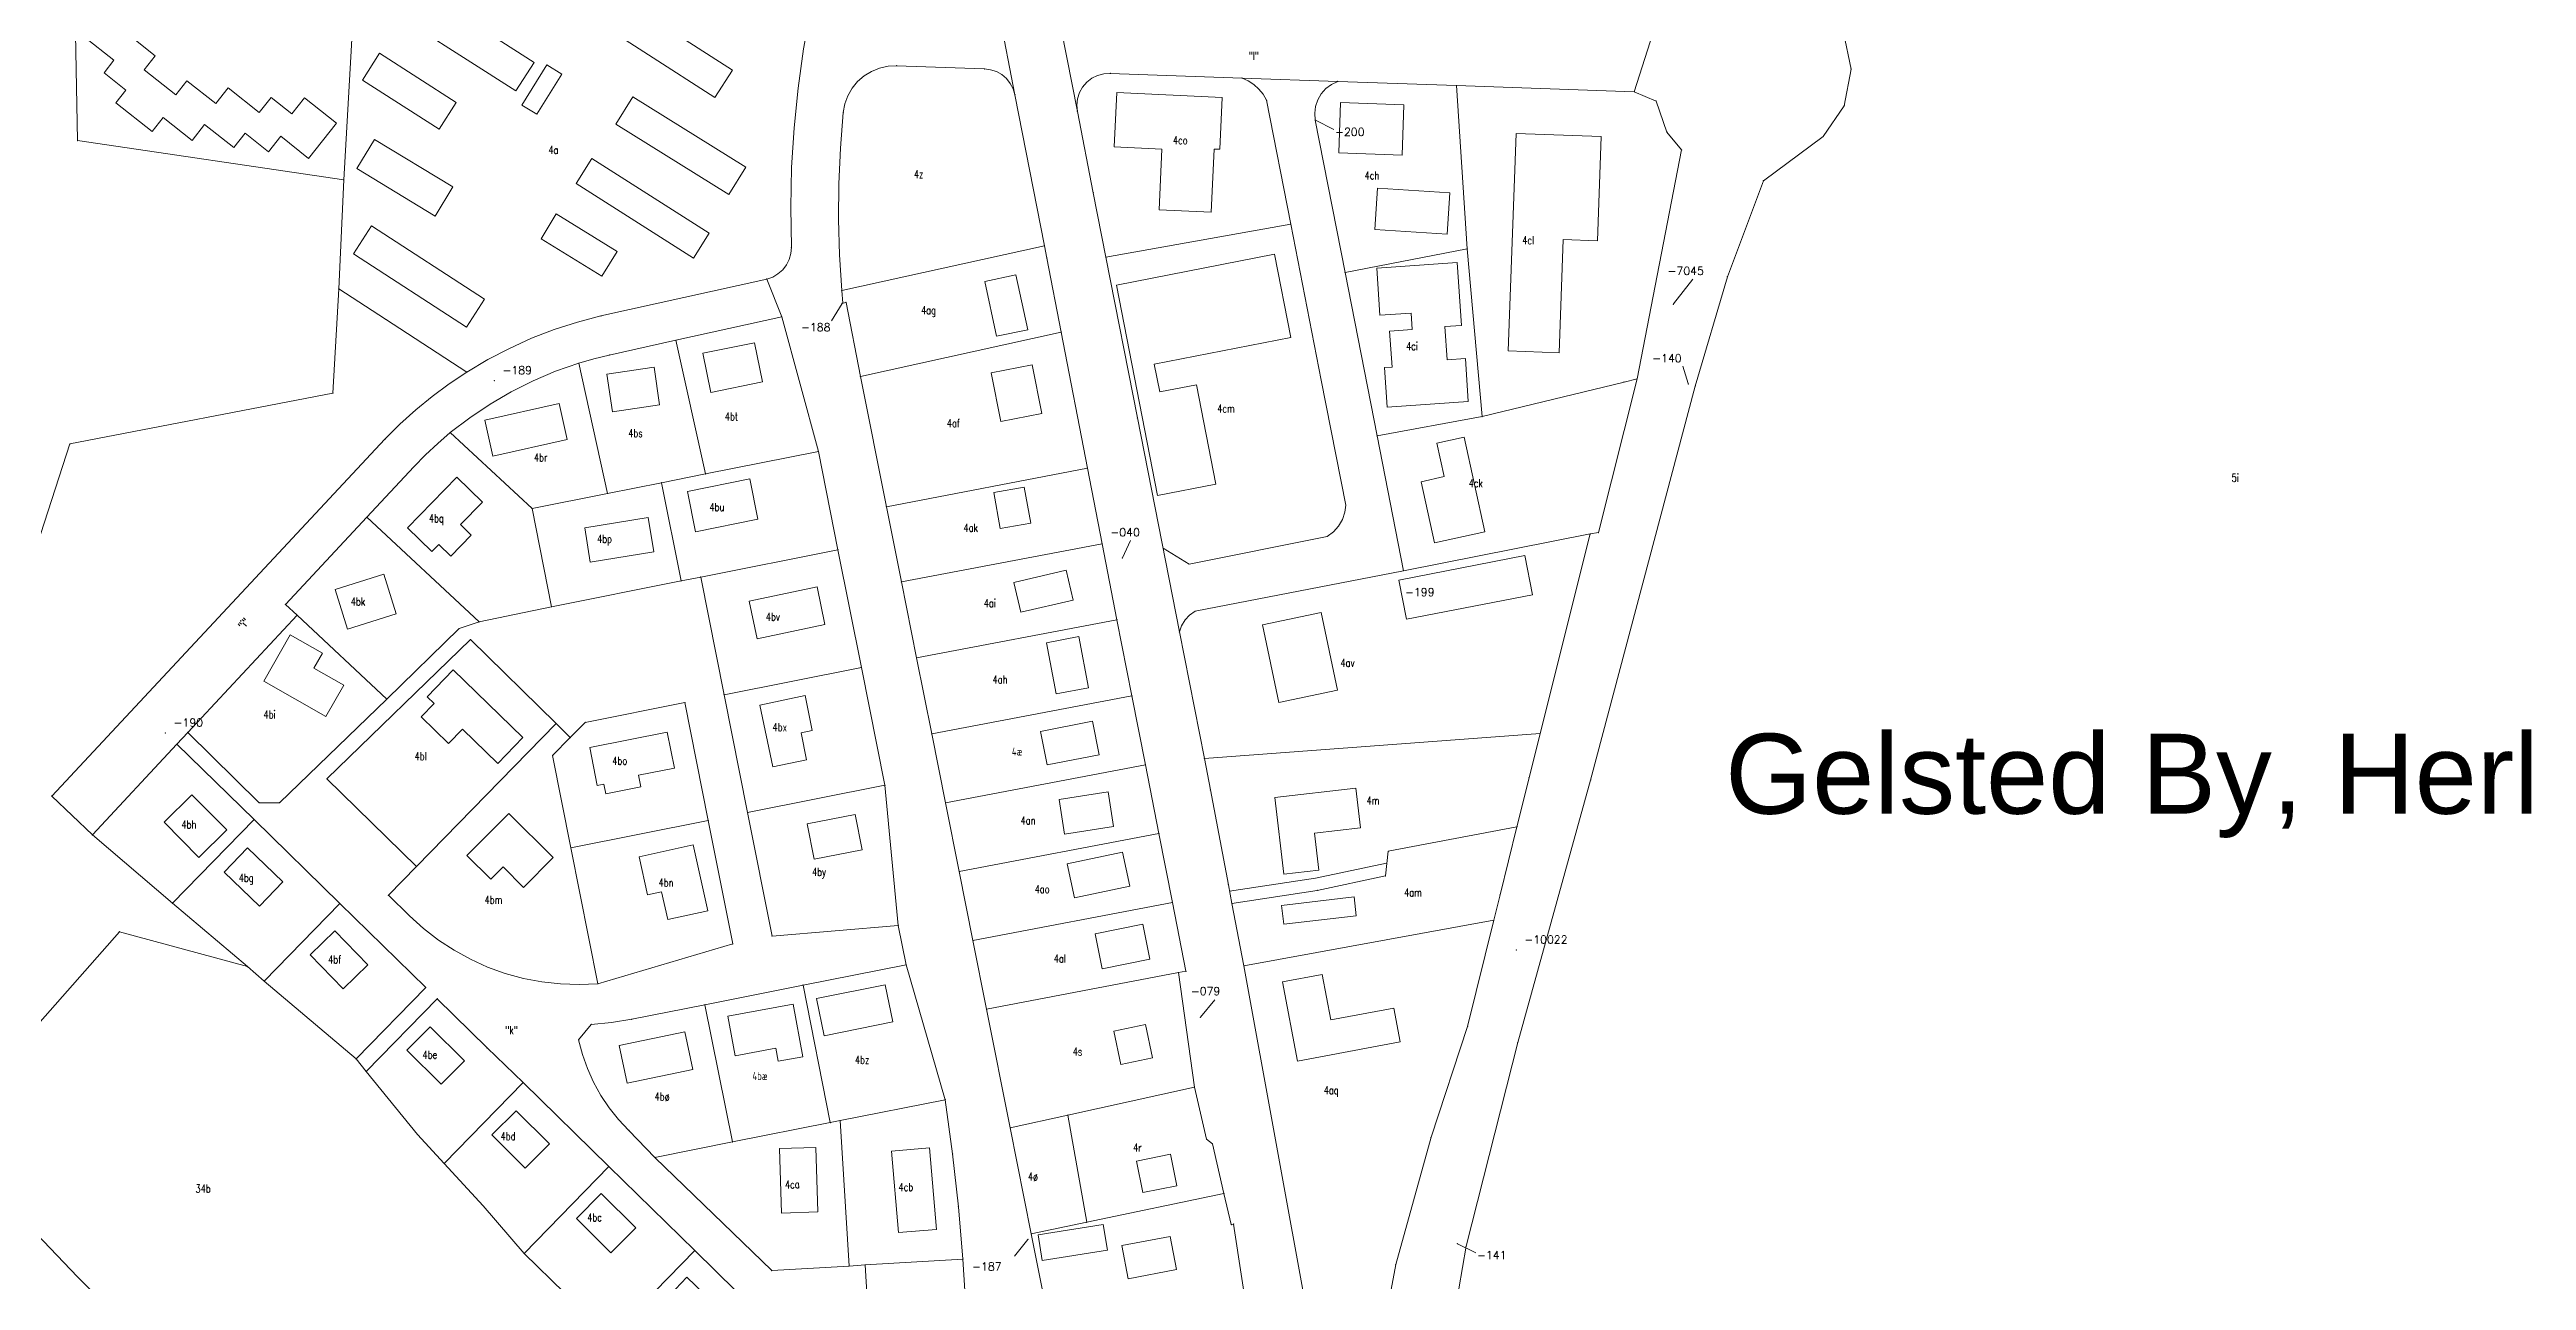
# Model space of a CAD drawing. Header units: millimetres. Extents: x 672113 to 680957, y 6130092 to 6137781.
# Drawn here: x 674643 to 675262, y 6131348 to 6131656 of the extents above; entities that cross this region are included whole.
import ezdxf

# ---------------------------------------------------------------- set-up
doc = ezdxf.new("R2010")
doc.units = ezdxf.units.MM
doc.header["$LTSCALE"] = 0.5
for name, color, linetype, lineweight in [('bygning', 1, 'Continuous', 5), ('MILJOE', 1, 'Continuous', 5), ('OPTAGETVEJ', 1, 'Continuous', 5), ('skel', 142, 'Continuous', 5), ('SKELKREDS', 1, 'Continuous', 5), ('SKELPKT', 1, 'Continuous', 5)]:
    doc.layers.add(name, color=color, linetype=linetype, lineweight=lineweight)
for name, color, linetype, lineweight, plot in [('FIKS_PILE', 9, 'Continuous', 5, False), ('FIKS_TEKST', 6, 'Continuous', 5, False), ('FIKSPUNKT', 1, 'Continuous', 5, False)]:
    doc.layers.add(name, color=color, linetype=linetype, lineweight=lineweight, plot=plot)
doc.layers.add('MATRNR', color=12, linetype='Continuous')
doc.layers.add('Tekst-stor', color=7, linetype='Continuous')
doc.styles.add('Ariel', font='arial.ttf')
doc.styles.get("Standard").update_dxf_attribs({"font": 'romans.shx', "width": 0.75})

# ---------------------------------------------------------------- blocks, each defined once
blk = doc.blocks.new('270552_270552.DWG_FMEBLOCK59')
at = {"layer": 'FIKS_PILE', "color": 6}
blk.add_line((-1.31, -2.16), (1.31, 2.16), dxfattribs=at)
blk = doc.blocks.new('270552_270552.DWG_FMEBLOCK61')
at = {"layer": 'FIKS_PILE', "color": 6}
blk.add_line((-1.68, -2.08), (1.68, 2.08), dxfattribs=at)
blk = doc.blocks.new('270552_270552.DWG_FMEBLOCK62')
at = {"layer": 'FIKS_PILE', "color": 6}
blk.add_line((0.99, 2.16), (-0.99, -2.16), dxfattribs=at)
blk = doc.blocks.new('270552_270552.DWG_FMEBLOCK63')
at = {"layer": 'FIKS_PILE', "color": 6}
blk.add_line((1.78, 2.16), (-1.78, -2.16), dxfattribs=at)
blk = doc.blocks.new('270552_270552.DWG_FMEBLOCK65')
at = {"layer": 'FIKS_PILE', "color": 6}
blk.add_line((2.31, -1.16), (-2.31, 1.16), dxfattribs=at)
blk = doc.blocks.new('270552_270552.DWG_FMEBLOCK67')
at = {"layer": 'FIKS_PILE', "color": 6}
blk.add_line((2.31, -1.16), (-2.31, 1.16), dxfattribs=at)
blk = doc.blocks.new('270552_270552.DWG_FMEBLOCK68')
at = {"layer": 'FIKS_PILE', "color": 6}
blk.add_line((2.43, 3.12), (-2.43, -3.12), dxfattribs=at)
blk = doc.blocks.new('270552_270552.DWG_FMEBLOCK69')
at = {"layer": 'FIKS_PILE', "color": 6}
blk.add_line((-0.7, 2.16), (0.7, -2.16), dxfattribs=at)

msp = doc.modelspace()

# ---------------------------------------------------------------- linework, layer by layer
at = {"layer": 'bygning'}
for points in [[(674727.05, 6131676.67, 40.5), (674722.5, 6131669.56, 40.5), (674759.94, 6131645.63, 40.55), (674764.49, 6131652.75, 40.54)], [(674780.87, 6131672.1, 42.01), (674776.49, 6131665.28, 41.91), (674809.67, 6131643.97, 42.08), (674814.05, 6131650.79, 42.07)], [(674725.87, 6131655.03, 40.54), (674721.58, 6131648.34, 40.54), (674740.73, 6131636.06, 40.57), (674745.02, 6131642.75, 40.56)], [(674771.4, 6131649.84, 40.58), (674767.65, 6131652.15, 40.57), (674761.45, 6131642.1, 40.57), (674765.19, 6131639.78, 40.58)], [(674910.11, 6131645.24, 47.1), (674909.46, 6131631.66, 47.01), (674921.41, 6131631.09, 47.87), (674920.69, 6131615.95, 47.73), (674933.69, 6131615.33, 47.74), (674934.45, 6131631.11, 47.73), (674935.86, 6131631.05, 47.16), (674936.48, 6131643.98, 47.15)], [(674910.11, 6131645.24, 47.1), (674909.46, 6131631.66, 47.01), (674921.41, 6131631.09, 47.87), (674920.69, 6131615.95, 47.73), (674933.69, 6131615.33, 47.74), (674934.45, 6131631.11, 47.73), (674935.86, 6131631.05, 47.16), (674936.48, 6131643.98, 47.15)], [(674789.14, 6131644.15, 41.34), (674784.91, 6131637.34, 41.34), (674813.16, 6131619.75, 41.38), (674817.39, 6131626.56, 41.37)], [(674965.62, 6131630.13, 48.45), (674981.44, 6131629.57, 48.48), (674981.89, 6131642.18, 48.47), (674966.07, 6131642.74, 48.46)], [(674965.62, 6131630.13, 48.45), (674981.44, 6131629.57, 48.48), (674981.89, 6131642.18, 48.47), (674966.07, 6131642.74, 48.46)], [(674724.56, 6131633.49, 40.15), (674720.14, 6131626.2, 40.17), (674739.72, 6131614.33, 40.2), (674744.14, 6131621.62, 40.17)], [(675007.92, 6131580.67, 49.68), (675020.65, 6131580.2, 49.69), (675021.7, 6131608.5, 49.66), (675030.25, 6131608.18, 49.67), (675031.22, 6131634.22, 49.65), (675009.93, 6131635.01, 49.63)], [(675007.92, 6131580.67, 49.68), (675020.65, 6131580.2, 49.69), (675021.7, 6131608.5, 49.66), (675030.25, 6131608.18, 49.67), (675031.22, 6131634.22, 49.65), (675009.93, 6131635.01, 49.63)], [(674778.92, 6131628.73, 41.01), (674774.97, 6131622.52, 41.01), (674804.29, 6131603.87, 41.05), (674808.24, 6131610.08, 41.05)], [(674975.32, 6131621.31, 48.51), (674974.65, 6131611.02, 48.52), (674992.73, 6131609.85, 48.53), (674993.4, 6131620.14, 48.55)], [(674975.32, 6131621.31, 48.51), (674974.65, 6131611.02, 48.52), (674992.73, 6131609.85, 48.53), (674993.4, 6131620.14, 48.55)], [(674770.02, 6131614.88, 40.99), (674766.21, 6131608.69, 40.99), (674781.4, 6131599.34, 41.04), (674785.21, 6131605.53, 41.01)], [(674723.85, 6131611.88, 40.19), (674719.33, 6131604.9, 40.19), (674747.57, 6131586.62, 40.23), (674752.09, 6131593.59, 40.22)], [(674910.02, 6131597.12, 46.78), (674920.27, 6131544.54, 46.83), (674934.9, 6131547.39, 46.84), (674930.06, 6131572.21, 46.82), (674920.84, 6131570.41, 47.92), (674919.49, 6131577.34, 47.17), (674953.59, 6131583.98, 47.34), (674949.53, 6131604.81, 47.32)], [(674910.02, 6131597.12, 46.78), (674920.27, 6131544.54, 46.83), (674934.9, 6131547.39, 46.84), (674930.06, 6131572.21, 46.82), (674920.84, 6131570.41, 47.92), (674919.49, 6131577.34, 47.17), (674953.59, 6131583.98, 47.34), (674949.53, 6131604.81, 47.32)], [(674995.18, 6131602.72, 48.75), (674975.08, 6131601.32, 48.76), (674975.89, 6131589.58, 48.77), (674983.68, 6131590.12, 48.28), (674983.96, 6131586.04, 48.31), (674978.31, 6131585.64, 48.34), (674978.93, 6131576.64, 48.37), (674977, 6131576.51, 48.37), (674977.68, 6131566.62, 48.38), (674997.98, 6131568.03, 48.39), (674997.24, 6131578.77, 48.38), (674992.67, 6131578.45, 48.74), (674992.1, 6131586.73, 48.58), (674996.27, 6131587.02, 48.6)], [(674995.18, 6131602.72, 48.75), (674975.08, 6131601.32, 48.76), (674975.89, 6131589.58, 48.77), (674983.68, 6131590.12, 48.28), (674983.96, 6131586.04, 48.31), (674978.31, 6131585.64, 48.34), (674978.93, 6131576.64, 48.37), (674977, 6131576.51, 48.37), (674977.68, 6131566.62, 48.38), (674997.98, 6131568.03, 48.39), (674997.24, 6131578.77, 48.38), (674992.67, 6131578.45, 48.74), (674992.1, 6131586.73, 48.58), (674996.27, 6131587.02, 48.6)], [(674884.92, 6131599.68, 44.8), (674877.16, 6131598.02, 44.85), (674880.09, 6131584.31, 44.84), (674887.85, 6131585.97, 44.84)], [(674808.63, 6131570.3, 43.17), (674821.56, 6131572.91, 43.18), (674819.59, 6131582.68, 43.17), (674806.65, 6131580.07, 43.19)], [(674878.71, 6131575.17, 45.82), (674881.1, 6131563.05, 45.84), (674891.37, 6131565.07, 45.79), (674888.99, 6131577.19, 45.8)], [(674795.86, 6131567.18, 42.73), (674794.46, 6131576.61, 42.38), (674782.67, 6131574.86, 42.35), (674784.07, 6131565.43, 42.75)], [(674772.76, 6131558.5, 42.28), (674770.76, 6131567.52, 41.81), (674752.15, 6131563.4, 41.77), (674754.15, 6131554.38, 41.78)], [(675002.14, 6131535.5, 49.27), (674996.92, 6131559.14, 48.91), (674990.13, 6131557.64, 48.88), (674991.97, 6131549.27, 49.31), (674986.18, 6131547.99, 48.68), (674989.55, 6131532.72, 48.7)], [(675002.14, 6131535.5, 49.27), (674996.92, 6131559.14, 48.91), (674990.13, 6131557.64, 48.88), (674991.97, 6131549.27, 49.31), (674986.18, 6131547.99, 48.68), (674989.55, 6131532.72, 48.7)], [(674745.15, 6131549.12, 41.88), (674732.84, 6131536.48, 41.27), (674738.95, 6131530.52, 41.66), (674740.69, 6131532.32, 41.66), (674743.67, 6131529.41, 41.67), (674748.77, 6131534.65, 41.67), (674746.1, 6131537.26, 41.66), (674751.56, 6131542.87, 41.74)], [(674820.44, 6131538.62, 43.34), (674818.4, 6131548.71, 43.33), (674802.81, 6131545.56, 43.32), (674804.85, 6131535.47, 43.33)], [(674886.95, 6131546.65, 45.83), (674879.36, 6131545.26, 45.82), (674881, 6131536.28, 45.83), (674888.6, 6131537.67, 45.84)], [(674794.43, 6131530.47, 42.94), (674793.03, 6131539.06, 43.01), (674777.13, 6131536.47, 43), (674778.52, 6131527.88, 42.98)], [(675012.13, 6131529.53, 48.2), (674980.6, 6131523.42, 47.64), (674982.5, 6131513.61, 48.19), (675014.03, 6131519.72, 48.21)], [(675012.13, 6131529.53, 48.2), (674980.6, 6131523.42, 47.64), (674982.5, 6131513.61, 48.19), (675014.03, 6131519.72, 48.21)], [(674730.04, 6131515.01, 41.95), (674726.95, 6131524.86, 41.97), (674714.74, 6131521.02, 41.97), (674717.83, 6131511.18, 41.98)], [(674820.25, 6131508.73, 44.11), (674837.17, 6131512.3, 44.25), (674835.19, 6131521.7, 44.26), (674818.27, 6131518.13, 44.26)], [(674897.45, 6131525.88, 46.29), (674884.42, 6131522.84, 46.03), (674886.16, 6131515.4, 46.01), (674899.19, 6131518.43, 46.3)], [(674965.3, 6131495.9, 48.01), (674961.22, 6131515.31, 48), (674946.52, 6131512.22, 47.99), (674950.59, 6131492.81, 48.01)], [(674965.3, 6131495.9, 48.01), (674961.22, 6131515.31, 48), (674946.52, 6131512.22, 47.99), (674950.59, 6131492.81, 48.01)], [(674712.43, 6131489.32, 38.89), (674716.89, 6131497.15, 39.07), (674709.45, 6131501.39, 39.06), (674711.57, 6131505.12, 39.06), (674703.52, 6131509.71, 39.02), (674696.93, 6131498.16, 39.03)], [(674900.67, 6131509.28, 45.92), (674892.59, 6131507.76, 45.94), (674894.98, 6131495.01, 45.95), (674903.06, 6131496.52, 45.96)], [(674761.68, 6131484.06, 42.7), (674744.28, 6131501, 42.7), (674737.72, 6131494.26, 42.7), (674739.48, 6131492.55, 42.7), (674736.25, 6131489.23, 42.7), (674743.07, 6131482.59, 42.71), (674746.58, 6131486.19, 42.71), (674755.4, 6131477.61, 42.73)], [(674824.15, 6131476.78, 44.3), (674832.6, 6131478.54, 44.32), (674831.2, 6131485.25, 44.32), (674834.01, 6131485.84, 44.32), (674832.19, 6131494.54, 44.31), (674820.92, 6131492.19, 44.28)], [(674782.41, 6131470, 43.89), (674791.16, 6131471.74, 43.89), (674790.57, 6131474.68, 43.89), (674799.54, 6131476.46, 43.89), (674797.76, 6131485.44, 43.88), (674778.38, 6131481.6, 43.87), (674780.27, 6131472.12, 43.88), (674781.92, 6131472.45, 43.88)], [(674904.04, 6131488.17, 46.79), (674891.05, 6131485.62, 46.63), (674892.7, 6131477.23, 46.82), (674905.68, 6131479.78, 46.83)], [(674687.66, 6131461.03, 35.41), (674678.96, 6131469.79, 35.42), (674672.02, 6131462.9, 35.42), (674680.71, 6131454.14, 35.43)], [(674897.01, 6131459.93, 46.68), (674909.28, 6131461.81, 46.69), (674907.95, 6131470.47, 46.68), (674895.69, 6131468.6, 46.67)], [(674969.87, 6131471.42, 47.7), (674949.61, 6131469.07, 47.41), (674951.83, 6131449.96, 47.45), (674960.58, 6131450.98, 47.45), (674959.51, 6131460.22, 47.45), (674971.02, 6131461.55, 47.45)], [(674969.87, 6131471.42, 47.7), (674949.61, 6131469.07, 47.41), (674951.83, 6131449.96, 47.45), (674960.58, 6131450.98, 47.45), (674959.51, 6131460.22, 47.45), (674971.02, 6131461.55, 47.45)], [(674769.28, 6131454.09, 41.67), (674758.19, 6131465.13, 41.65), (674747.7, 6131454.59, 41.27), (674753.65, 6131448.68, 41.33), (674756.71, 6131451.76, 41.33), (674761.85, 6131446.64, 41.33)], [(674834.47, 6131453.7, 44.63), (674846.46, 6131456.04, 44.64), (674844.74, 6131464.88, 44.63), (674832.75, 6131462.54, 44.62)], [(674692.82, 6131456.52, 37.27), (674686.99, 6131450.42, 37.3), (674695.83, 6131441.96, 37.31), (674701.66, 6131448.06, 37.31)], [(674790.73, 6131454.26, 43.54), (674792.82, 6131444.78, 43.55), (674796.35, 6131445.55, 43.55), (674797.88, 6131438.58, 43.56), (674807.87, 6131440.78, 43.57), (674804.25, 6131457.24, 43.55)], [(674897.72, 6131452.54, 46.33), (674899.51, 6131444.06, 46.36), (674913.36, 6131446.98, 46.37), (674911.57, 6131455.47, 46.33)], [(674969.44, 6131444.25, 47.39), (674951.28, 6131442.11, 46.58), (674951.83, 6131437.43, 46.58), (674969.99, 6131439.57, 46.59)], [(674969.44, 6131444.25, 47.39), (674951.28, 6131442.11, 46.58), (674951.83, 6131437.43, 46.58), (674969.99, 6131439.57, 46.59)], [(674714.69, 6131435.78, 37.36), (674708.51, 6131429.81, 37.38), (674716.75, 6131421.29, 37.37), (674722.92, 6131427.26, 37.37)], [(674904.68, 6131435.02, 46.48), (674906.44, 6131426.28, 46.61), (674918.4, 6131428.69, 46.62), (674916.64, 6131437.43, 46.58)], [(674854.11, 6131413.03, 44.44), (674852.25, 6131422.31, 44.1), (674835.1, 6131418.86, 44.07), (674836.96, 6131409.58, 44.08)], [(674980.94, 6131408.03, 46.62), (674979.34, 6131416.5, 46.64), (674963.61, 6131413.54, 46.63), (674961.47, 6131424.9, 46.6), (674951.53, 6131423.03, 46.59), (674955.26, 6131403.19, 46.61)], [(674980.94, 6131408.03, 46.62), (674979.34, 6131416.5, 46.64), (674963.61, 6131413.54, 46.63), (674961.47, 6131424.9, 46.6), (674951.53, 6131423.03, 46.59), (674955.26, 6131403.19, 46.61)], [(674814.72, 6131404.58, 42.1), (674824.9, 6131406.49, 42.13), (674825.52, 6131403.18, 42.13), (674831.67, 6131404.33, 42.14), (674829.2, 6131417.49, 42.1), (674812.87, 6131414.43, 42.09)], [(674738.51, 6131411.82, 38.12), (674732.7, 6131405.96, 38.14), (674741.26, 6131397.48, 38.16), (674747.06, 6131403.34, 38.15)], [(674787.7, 6131397.72, 41.26), (674804.13, 6131401.18, 41.27), (674802.16, 6131410.57, 41.26), (674785.73, 6131407.12, 41.25)], [(674917.27, 6131412.39, 46.37), (674909.35, 6131410.75, 46.4), (674911.09, 6131402.39, 46.51), (674919.01, 6131404.03, 46.48)], [(674759.98, 6131390.83, 38.9), (674753.95, 6131384.8, 38.9), (674762.26, 6131376.49, 38.94), (674768.29, 6131382.53, 38.94)], [(674834.88, 6131381.68, 41.93), (674825.81, 6131381.37, 41.43), (674826.35, 6131365.25, 41.47), (674835.42, 6131365.55, 41.94)], [(674865.03, 6131361.2, 43.46), (674863.28, 6131381.55, 43.62), (674853.79, 6131380.73, 43.62), (674855.54, 6131360.38, 43.84)], [(674923.54, 6131379.97, 46.92), (674915.07, 6131378.24, 46.92), (674916.66, 6131370.37, 46.93), (674925.14, 6131372.09, 46.93)], [(674781.27, 6131370.15, 39.26), (674775.06, 6131363.95, 39.27), (674783.66, 6131355.34, 39.28), (674789.87, 6131361.55, 39.28)], [(674907.76, 6131356.02, 47.47), (674906.75, 6131362.4, 47.49), (674890.48, 6131359.81, 47.49), (674891.5, 6131353.43, 47.49)], [(674912.95, 6131348.88, 47.72), (674925.04, 6131351.15, 47.83), (674923.49, 6131359.4, 47.84), (674911.4, 6131357.13, 47.86)], [(674802.68, 6131349.23, 40.51), (674796.96, 6131343.26, 40.54), (674805.44, 6131335.12, 40.11), (674811.17, 6131341.08, 39.62)]]:
    msp.add_polyline3d(points, close=True, dxfattribs=at)
msp.add_polyline3d([(674652.03, 6131659.17, 37.76), (674659.46, 6131653.29, 38.81), (674656.98, 6131650.16, 37.44), (674662.47, 6131645.81, 38.7), (674659.93, 6131642.61, 37.33), (674668.98, 6131635.45, 37.23), (674671.77, 6131638.98, 38.18), (674678.98, 6131633.27, 37.61), (674682.11, 6131637.23, 39.34), (674689.42, 6131631.45, 37.97), (674692.25, 6131635.03, 39.62), (674698.09, 6131630.42, 37.72), (674701.14, 6131634.28, 39.44), (674708.1, 6131628.78, 38.39), (674715.06, 6131637.59, 38.67), (674707.08, 6131643.9, 38.74), (674703.93, 6131639.92, 40.74), (674698.74, 6131644.02, 38.35), (674695.77, 6131640.27, 40.18), (674688.01, 6131646.42, 38.11), (674684.9, 6131642.48, 39.65), (674677.69, 6131648.18, 37.3), (674674.91, 6131644.66, 39.44), (674667.03, 6131650.89, 38.53), (674669.8, 6131654.39, 37.33), (674663.99, 6131658.98, 39.37)], dxfattribs=at)
at = {"layer": 'FIKSPUNKT', "color": 6}
for p in [(674959.73, 6131638.32), (674841.47, 6131592.57), (675049.2, 6131592.34), (674754.54, 6131573.25), (675053.01, 6131572.44), (674911.53, 6131528.96), (674981.76, 6131525.76), (674672.34, 6131485.24), (675009.96, 6131431.02), (674931.03, 6131414.17), (674887.95, 6131358.71), (674995.2, 6131357.63)]:
    msp.add_point(p, dxfattribs=at)
at = {"layer": 'MILJOE', "color": 7}
for points in [[(674965.34, 6131647.99), (674963.78, 6131647.25), (674962.39, 6131646.21), (674961.24, 6131644.91), (674960.37, 6131643.41), (674959.82, 6131641.77), (674959.6, 6131640.05), (674959.73, 6131638.32), (674967.19, 6131600.23), (674997.71, 6131606.15), (674995.06, 6131646.96)], [(675044.9, 6131643.1), (675039.47, 6131645.42), (674995.06, 6131646.96), (674997.71, 6131606.15), (675001.41, 6131564.28), (675036.92, 6131572.89), (675040.16, 6131573.68), (675051.28, 6131630.9), (675047.61, 6131635.33)], [(674967.19, 6131600.23), (674975.18, 6131559.41), (675001.41, 6131564.28), (674997.71, 6131606.15)]]:
    msp.add_lwpolyline(points, close=True, dxfattribs=at)
at = {"layer": 'OPTAGETVEJ', "color": 8}
for p, q in [((674953.59, 6131612.36), (674961.23, 6131573.36)), ((674961.23, 6131573.36), (674967.34, 6131542.12)), ((674966.53, 6131538.57), (674967.13, 6131540.41)), ((674967.13, 6131540.41), (674967.34, 6131542.12)), ((674928.18, 6131527.41), (674962.7, 6131534.28)), ((674964.26, 6131535.43), (674962.7, 6131534.28)), ((674964.26, 6131535.43), (674965.55, 6131536.88)), ((674965.55, 6131536.88), (674966.53, 6131538.57)), ((674928.18, 6131527.41), (674921.7, 6131531.42)), ((674959.75, 6131448.92), (674938.32, 6131445.68)), ((674959.75, 6131448.92), (674977.57, 6131452.67))]:
    msp.add_line(p, q, dxfattribs=at)
at = {"layer": 'skel', "color": 40}
for p, q in [((674650.38, 6131633.21), (674647.34, 6131794.73)), ((674721.71, 6131706.83), (674716.9, 6131623.37)), ((674880.68, 6131664.98), (674884.66, 6131644.67)), ((674894.88, 6131667.92), (674900.26, 6131640.49)), ((675039.47, 6131645.42), (675044.12, 6131660)), ((675093.67, 6131651.08), (675091.79, 6131660.23)), ((674855.1, 6131651.9), (674877.07, 6131651.13)), ((674908.48, 6131649.99), (674941.45, 6131648.83)), ((674941.45, 6131648.83), (674965.34, 6131647.99)), ((674965.34, 6131647.99), (674995.06, 6131646.96)), ((674995.06, 6131646.96), (675039.47, 6131645.42)), ((674997.71, 6131606.15), (674995.06, 6131646.96)), ((675039.47, 6131645.42), (675044.9, 6131643.1)), ((675091.94, 6131641.92), (675093.67, 6131651.08)), ((674884.66, 6131644.67), (674892.04, 6131606.93)), ((674900.26, 6131640.49), (674904.25, 6131620.17)), ((674947.54, 6131643.31), (674953.59, 6131612.36)), ((675044.9, 6131643.1), (675047.61, 6131635.33)), ((675086.65, 6131634.21), (675091.94, 6131641.92)), ((674716.9, 6131623.37), (674650.38, 6131633.21)), ((674959.73, 6131638.32), (674967.19, 6131600.23)), ((675047.61, 6131635.33), (675051.28, 6131630.9)), ((675071.72, 6131623.17), (675086.65, 6131634.21)), ((675051.28, 6131630.9), (675040.16, 6131573.68)), ((674716.9, 6131623.37), (674715.66, 6131596.15)), ((675062.72, 6131599.18), (675071.72, 6131623.17)), ((674907.4, 6131604.06), (674904.25, 6131620.17)), ((674907.4, 6131604.06), (674953.59, 6131612.36)), ((674892.04, 6131606.93), (674841.38, 6131595.75)), ((674892.04, 6131606.93), (674892.64, 6131603.86)), ((674896.23, 6131585.37), (674892.64, 6131603.86)), ((674915.27, 6131563.93), (674907.4, 6131604.06)), ((674967.19, 6131600.23), (674997.71, 6131606.15)), ((675001.41, 6131564.28), (674997.71, 6131606.15)), ((674715.66, 6131596.15), (674714.21, 6131570.14)), ((674715.66, 6131596.15), (674727.36, 6131588.56)), ((674822.64, 6131598.63), (674781.19, 6131589.43)), ((674826.37, 6131589.22), (674822.64, 6131598.63)), ((674841.38, 6131595.75), (674841.67, 6131592.61)), ((674967.19, 6131600.23), (674975.18, 6131559.41)), ((675054.72, 6131571.87), (675062.72, 6131599.18)), ((674841.67, 6131592.61), (674842.44, 6131592.78)), ((674842.44, 6131592.78), (674846.05, 6131574.28)), ((674727.36, 6131588.56), (674747.66, 6131575.39)), ((674799.93, 6131583.34), (674783.26, 6131579.63)), ((674826.37, 6131589.22), (674799.93, 6131583.34)), ((674799.93, 6131583.34), (674807.36, 6131549.93)), ((674826.37, 6131589.22), (674835.53, 6131555.54)), ((674896.23, 6131585.37), (674846.05, 6131574.28)), ((674902.79, 6131551.41), (674896.23, 6131585.37)), ((674782.86, 6131545.05), (674775.63, 6131577.58)), ((674852.55, 6131541.72), (674846.05, 6131574.28)), ((675001.41, 6131564.28), (675036.92, 6131572.89)), ((675028.54, 6131473.44), (675054.72, 6131571.87)), ((675040.16, 6131573.68), (675030.48, 6131535.29)), ((675040.16, 6131573.68), (675036.92, 6131572.89)), ((674648.46, 6131557.42), (674714.21, 6131570.14)), ((674643.91, 6131469.46), (674727.21, 6131558.61)), ((674763.98, 6131541.29), (674743.54, 6131560.25)), ((674925.78, 6131510.45), (674915.27, 6131563.93)), ((674975.18, 6131559.41), (675001.41, 6131564.28)), ((674975.18, 6131559.41), (674981.76, 6131525.76)), ((674633.04, 6131509.83), (674648.46, 6131557.42)), ((674835.53, 6131555.54), (674807.36, 6131549.93)), ((674835.53, 6131555.54), (674840.43, 6131531.01)), ((674734.44, 6131551.73), (674722.7, 6131539.16)), ((674796.34, 6131547.73), (674782.86, 6131545.05)), ((674807.36, 6131549.93), (674796.34, 6131547.73)), ((674801.22, 6131523.21), (674796.34, 6131547.73)), ((674902.79, 6131551.41), (674852.55, 6131541.72)), ((674906.46, 6131532.48), (674902.79, 6131551.41)), ((674782.86, 6131545.05), (674763.98, 6131541.29)), ((674763.98, 6131541.29), (674768.85, 6131516.77)), ((674856.3, 6131522.96), (674852.55, 6131541.72)), ((674722.7, 6131539.16), (674702.33, 6131517.35)), ((674750.72, 6131512.98), (674722.7, 6131539.16)), ((674981.76, 6131525.76), (675028.45, 6131534.93)), ((675028.45, 6131534.93), (675015.93, 6131485.06)), ((675030.48, 6131535.29), (675028.45, 6131534.93)), ((674806.13, 6131524.18), (674840.43, 6131531.01)), ((674840.43, 6131531.01), (674846.3, 6131501.59)), ((674906.46, 6131532.48), (674856.3, 6131522.96)), ((674906.46, 6131532.48), (674910.17, 6131513.51)), ((674768.85, 6131516.77), (674801.22, 6131523.21)), ((674801.22, 6131523.21), (674806.13, 6131524.18)), ((674806.13, 6131524.18), (674811.97, 6131494.76)), ((674856.3, 6131522.96), (674860.09, 6131503.99)), ((674929.67, 6131515.63), (674981.76, 6131525.76)), ((674702.33, 6131517.35), (674705.25, 6131514.62)), ((674768.85, 6131516.77), (674750.72, 6131512.98)), ((674705.25, 6131514.62), (674677.92, 6131485.36)), ((674705.25, 6131514.62), (674727.65, 6131493.69)), ((674727.65, 6131493.69), (674745.72, 6131511.29)), ((674745.72, 6131511.29), (674750.72, 6131512.98)), ((674910.17, 6131513.51), (674860.09, 6131503.99)), ((674910.17, 6131513.51), (674913.9, 6131494.49)), ((674932, 6131478.83), (674925.78, 6131510.45)), ((674712.69, 6131473.72), (674748.59, 6131508.55)), ((674770.03, 6131487.56), (674748.59, 6131508.55)), ((674860.09, 6131503.99), (674863.88, 6131484.97)), ((674846.3, 6131501.59), (674811.97, 6131494.76)), ((674846.3, 6131501.59), (674852.16, 6131472.16)), ((674700.84, 6131467.77), (674727.65, 6131493.69)), ((674802.16, 6131492.81), (674777.25, 6131487.85)), ((674802.16, 6131492.81), (674808.01, 6131463.38)), ((674811.97, 6131494.76), (674817.82, 6131465.34)), ((674913.9, 6131494.49), (674863.88, 6131484.97)), ((674913.9, 6131494.49), (674917.27, 6131477.28)), ((674677.92, 6131485.36), (674675.2, 6131482.44)), ((674677.92, 6131485.36), (674695.79, 6131467.78)), ((674735.05, 6131451.82), (674770.03, 6131487.56)), ((674769.12, 6131479.55), (674773.52, 6131484.05)), ((674770.03, 6131487.56), (674773.52, 6131484.05)), ((674777.25, 6131487.85), (674773.52, 6131484.05)), ((674863.88, 6131484.97), (674867.31, 6131467.77)), ((674932, 6131478.83), (675015.93, 6131485.06)), ((675015.93, 6131485.06), (675013.16, 6131474.01)), ((674675.2, 6131482.44), (674654.09, 6131459.74)), ((674675.2, 6131482.44), (674694.51, 6131463.56)), ((674773.69, 6131456.55), (674769.12, 6131479.55)), ((674933.54, 6131471), (674932, 6131478.83)), ((674712.69, 6131473.72), (674735.05, 6131451.82)), ((674852.16, 6131472.16), (674817.82, 6131465.34)), ((674852.16, 6131472.16), (674855.49, 6131437.14)), ((674917.27, 6131477.28), (674867.31, 6131467.77)), ((674917.27, 6131477.28), (674920.65, 6131460.06)), ((675013.16, 6131474.01), (675010.13, 6131461.77)), ((675010.32, 6131407.85), (675028.54, 6131473.44)), ((674654.09, 6131459.74), (674643.91, 6131469.46)), ((674695.79, 6131467.78), (674700.84, 6131467.77)), ((674867.31, 6131467.77), (674870.73, 6131450.57)), ((674938.01, 6131447.31), (674933.54, 6131471)), ((674654.09, 6131459.74), (674674.09, 6131442.68)), ((674674.09, 6131442.68), (674694.51, 6131463.56)), ((674694.51, 6131463.56), (674715.96, 6131442.59)), ((674808.01, 6131463.38), (674773.69, 6131456.55)), ((674814.15, 6131432.53), (674808.01, 6131463.38)), ((674817.82, 6131465.34), (674823.95, 6131434.49)), ((674920.65, 6131460.06), (674870.73, 6131450.57)), ((674920.65, 6131460.06), (674924.01, 6131442.88)), ((674977.97, 6131455.68), (675010.13, 6131461.77)), ((675010.13, 6131461.77), (675005.91, 6131444.75)), ((674780.45, 6131422.56), (674773.69, 6131456.55)), ((674977.24, 6131449.49), (674977.97, 6131455.68)), ((674735.05, 6131451.82), (674728.08, 6131444.68)), ((674870.73, 6131450.57), (674874.15, 6131433.35)), ((674938.91, 6131442.61), (674938.01, 6131447.31)), ((674960.24, 6131445.87), (674977.24, 6131449.49)), ((674674.09, 6131442.68), (674692.83, 6131426.87)), ((674697.04, 6131423.24), (674715.96, 6131442.59)), ((674715.96, 6131442.59), (674737.41, 6131421.62)), ((674728.08, 6131444.68), (674733.37, 6131439.51)), ((674924.01, 6131442.88), (674874.15, 6131433.35)), ((674924.01, 6131442.88), (674927.38, 6131425.7)), ((674938.91, 6131442.61), (674960.24, 6131445.87)), ((674941.89, 6131427), (674938.91, 6131442.61)), ((675005.91, 6131444.75), (675004.35, 6131438.43)), ((674660.85, 6131435.56), (674614.57, 6131383.11)), ((674692.83, 6131426.87), (674660.85, 6131435.56)), ((674855.49, 6131437.14), (674823.95, 6131434.49)), ((674855.49, 6131437.14), (674857.44, 6131427.33)), ((674941.89, 6131427), (675004.35, 6131438.43)), ((675004.35, 6131438.43), (674997.79, 6131411.9)), ((674814.15, 6131432.53), (674780.45, 6131422.56)), ((674874.15, 6131433.35), (674877.56, 6131416.19)), ((674692.83, 6131426.87), (674697.04, 6131423.24)), ((674719.99, 6131403.79), (674697.04, 6131423.24)), ((674831.69, 6131422.21), (674807.18, 6131417.33)), ((674857.44, 6131427.33), (674831.69, 6131422.21)), ((674838.52, 6131387.88), (674831.69, 6131422.21)), ((674857.44, 6131427.33), (674867.25, 6131393.6)), ((674925.51, 6131425.35), (674877.56, 6131416.19)), ((674927.38, 6131425.7), (674925.51, 6131425.35)), ((674925.51, 6131425.35), (674929.52, 6131396.74)), ((674941.89, 6131427), (674958, 6131338.3)), ((674737.41, 6131421.62), (674719.99, 6131403.79)), ((674722.5, 6131400.64), (674740.27, 6131418.82)), ((674740.27, 6131418.82), (674752.73, 6131406.52)), ((674807.18, 6131417.33), (674788.9, 6131413.69)), ((674814.05, 6131383.03), (674807.18, 6131417.33)), ((674877.56, 6131416.19), (674883.47, 6131386.55)), ((674778.78, 6131412.4), (674775.59, 6131408.51)), ((674997.79, 6131411.9), (674988.69, 6131384.22)), ((674722.5, 6131400.64), (674719.99, 6131403.79)), ((674752.73, 6131406.52), (674761.72, 6131397.85)), ((674997.44, 6131356.99), (675010.32, 6131407.85)), ((674722.5, 6131400.64), (674735.34, 6131384.88)), ((674742, 6131377.67), (674761.72, 6131397.85)), ((674761.72, 6131397.85), (674783.17, 6131376.87)), ((674840.97, 6131388.37), (674867.25, 6131393.6)), ((674867.25, 6131393.6), (674869.08, 6131380.04)), ((674929.52, 6131396.74), (674897.91, 6131389.74)), ((674929.52, 6131396.74), (674932.57, 6131383.73)), ((674794.67, 6131379.19), (674788.18, 6131385.92)), ((674814.05, 6131383.03), (674838.52, 6131387.88)), ((674838.52, 6131387.88), (674840.97, 6131388.37)), ((674840.97, 6131388.37), (674843.19, 6131352.03)), ((674897.91, 6131389.74), (674883.47, 6131386.55)), ((674883.47, 6131386.55), (674888.75, 6131360.08)), ((674897.91, 6131389.74), (674902.59, 6131362.97)), ((674735.34, 6131384.88), (674742, 6131377.67)), ((674794.67, 6131379.19), (674814.05, 6131383.03)), ((674794.67, 6131379.19), (674823.87, 6131350.91)), ((674869.08, 6131380.04), (674870.54, 6131366.83)), ((674932.57, 6131383.73), (674934.01, 6131382.58)), ((674934.01, 6131382.58), (674936.91, 6131370.15)), ((674988.69, 6131384.22), (674979.85, 6131352.41)), ((674742, 6131377.67), (674751.74, 6131367.1)), ((674761.99, 6131355.2), (674783.17, 6131376.87)), ((674783.17, 6131376.87), (674804.63, 6131355.9)), ((674751.74, 6131367.1), (674761.99, 6131355.2)), ((674870.54, 6131366.83), (674871.64, 6131353.79)), ((674936.91, 6131370.15), (674902.59, 6131362.97)), ((674936.91, 6131370.15), (674938.72, 6131362.4)), ((674650.36, 6131349.33), (674635.06, 6131365.43)), ((674902.59, 6131362.97), (674888.75, 6131360.08)), ((674938.72, 6131362.4), (674939.31, 6131362.51)), ((674939.31, 6131362.51), (674943.27, 6131336.43)), ((674761.99, 6131355.2), (674783.47, 6131334.26)), ((674783.47, 6131334.26), (674804.63, 6131355.9)), ((674804.63, 6131355.9), (674826.06, 6131334.91)), ((674888.75, 6131360.08), (674895.59, 6131325.84)), ((674997.44, 6131356.99), (674993.77, 6131335.7)), ((674665.1, 6131334.67), (674650.36, 6131349.33)), ((674823.87, 6131350.91), (674843.19, 6131352.03)), ((674843.19, 6131352.03), (674847.19, 6131352.31)), ((674847.19, 6131352.31), (674871.64, 6131353.79)), ((674847.19, 6131352.31), (674849.25, 6131318.84)), ((674871.64, 6131353.79), (674872.44, 6131340.71)), ((674979.85, 6131352.41), (674972.99, 6131315.42))]:
    msp.add_line(p, q, dxfattribs=at)
for points in [[(674828.79, 6131606.56), (674828.62, 6131616.51), (674828.83, 6131626.45), (674829.44, 6131636.38), (674830.44, 6131646.28), (674831.83, 6131656.13), (674833.61, 6131665.92), (674835.77, 6131675.63)], [(674855.1, 6131651.9), (674852.94, 6131651.79), (674850.82, 6131651.32), (674848.81, 6131650.51), (674846.97, 6131649.37), (674845.34, 6131647.95), (674843.97, 6131646.27), (674842.9, 6131644.39), (674842.15, 6131642.36), (674841.75, 6131640.23)], [(674884.66, 6131644.67), (674884.22, 6131646.14), (674883.51, 6131647.5), (674882.56, 6131648.7), (674881.39, 6131649.69), (674880.05, 6131650.45), (674878.59, 6131650.93), (674877.07, 6131651.13)], [(674908.48, 6131649.99), (674906.88, 6131649.9), (674905.33, 6131649.49), (674903.89, 6131648.78), (674902.63, 6131647.81), (674901.58, 6131646.59), (674900.79, 6131645.2), (674900.3, 6131643.67), (674900.12, 6131642.08), (674900.26, 6131640.49)], [(674941.45, 6131648.83), (674942.98, 6131648.13), (674944.39, 6131647.2), (674945.63, 6131646.07), (674946.69, 6131644.77), (674947.54, 6131643.31)], [(674959.73, 6131638.32), (674959.6, 6131640.05), (674959.82, 6131641.77), (674960.37, 6131643.41), (674961.24, 6131644.91), (674962.39, 6131646.21), (674963.78, 6131647.25), (674965.34, 6131647.99)], [(674841.75, 6131640.23), (674841.03, 6131631.35), (674840.63, 6131622.45), (674840.56, 6131613.54), (674840.81, 6131604.64), (674841.38, 6131595.75)], [(674822.64, 6131598.63), (674824.11, 6131599.13), (674825.44, 6131599.91), (674826.61, 6131600.92), (674827.56, 6131602.15), (674828.25, 6131603.53), (674828.67, 6131605.02), (674828.79, 6131606.56)], [(674781.19, 6131589.43), (674775.3, 6131587.88), (674769.51, 6131586.01), (674763.84, 6131583.82), (674758.29, 6131581.31), (674752.89, 6131578.5), (674747.66, 6131575.39)], [(674775.63, 6131577.58), (674769.85, 6131575.57), (674764.22, 6131573.2), (674758.75, 6131570.47), (674753.46, 6131567.39), (674748.39, 6131563.98), (674743.54, 6131560.25)], [(674783.26, 6131579.63), (674779.42, 6131578.69), (674775.63, 6131577.58)], [(674747.66, 6131575.39), (674743.25, 6131572.44), (674738.99, 6131569.28), (674734.89, 6131565.92), (674730.96, 6131562.35), (674727.21, 6131558.61)], [(674743.54, 6131560.25), (674740.38, 6131557.54), (674737.35, 6131554.7), (674734.44, 6131551.73)], [(674929.67, 6131515.63), (674928.31, 6131514.67), (674927.17, 6131513.45), (674926.32, 6131512.02), (674925.78, 6131510.45)], [(674733.37, 6131439.51), (674736.84, 6131436.36), (674740.56, 6131433.49), (674744.48, 6131430.92), (674748.59, 6131428.67), (674752.87, 6131426.74), (674757.28, 6131425.15), (674761.81, 6131423.91), (674766.41, 6131423.02), (674771.07, 6131422.5), (674775.76, 6131422.35), (674780.45, 6131422.56)], [(674778.78, 6131412.4), (674783.86, 6131412.86), (674788.9, 6131413.69)], [(674775.59, 6131408.51), (674776.55, 6131404.89), (674777.81, 6131401.36), (674779.35, 6131397.95), (674781.18, 6131394.68), (674783.26, 6131391.57), (674785.6, 6131388.64), (674788.18, 6131385.92)]]:
    msp.add_lwpolyline(points, dxfattribs=at)
at = {"layer": 'SKELKREDS', "color": 250, "true_color": 0x333333}
for p in [(674855.1, 6131651.9), (674877.07, 6131651.13), (674908.48, 6131649.99), (675039.47, 6131645.42), (675093.67, 6131651.08), (674841.75, 6131640.23), (674884.66, 6131644.67), (674900.26, 6131640.49), (675044.9, 6131643.1), (675091.94, 6131641.92), (674650.38, 6131633.21), (675047.61, 6131635.33), (675086.65, 6131634.21), (675051.28, 6131630.9), (674716.9, 6131623.37), (675071.72, 6131623.17), (674904.25, 6131620.17), (674828.79, 6131606.56), (674892.64, 6131603.86), (674715.66, 6131596.15), (674822.64, 6131598.63), (675062.72, 6131599.18), (674781.19, 6131589.43), (674841.67, 6131592.61), (674842.44, 6131592.78), (674727.36, 6131588.56), (674799.93, 6131583.34), (674826.37, 6131589.22), (674896.23, 6131585.37), (674775.63, 6131577.58), (674783.26, 6131579.63), (674747.66, 6131575.39), (674846.05, 6131574.28), (675036.92, 6131572.89), (675040.16, 6131573.68), (675054.72, 6131571.87), (674714.21, 6131570.14), (674727.21, 6131558.61), (674743.54, 6131560.25), (674835.53, 6131555.54), (674734.44, 6131551.73), (674796.34, 6131547.73), (674807.36, 6131549.93), (674902.79, 6131551.41), (674763.98, 6131541.29), (674782.86, 6131545.05), (674722.7, 6131539.16), (675028.45, 6131534.93), (675030.48, 6131535.29), (674840.43, 6131531.01), (674906.46, 6131532.48), (674801.22, 6131523.21), (674806.13, 6131524.18), (674856.3, 6131522.96), (674702.33, 6131517.35), (674768.85, 6131516.77), (674705.25, 6131514.62), (674745.72, 6131511.29), (674750.72, 6131512.98), (674910.17, 6131513.51), (674748.59, 6131508.55), (674860.09, 6131503.99), (674846.3, 6131501.59), (674727.65, 6131493.69), (674802.16, 6131492.81), (674811.97, 6131494.76), (674913.9, 6131494.49), (674677.92, 6131485.36), (674770.03, 6131487.56), (674773.52, 6131484.05), (674777.25, 6131487.85), (674863.88, 6131484.97), (675015.93, 6131485.06), (674675.2, 6131482.44), (674769.12, 6131479.55), (674712.69, 6131473.72), (674852.16, 6131472.16), (675013.16, 6131474.01), (675028.54, 6131473.44), (674643.91, 6131469.46), (674695.79, 6131467.78), (674700.84, 6131467.77), (674867.31, 6131467.77), (674933.54, 6131471), (674654.09, 6131459.74), (674694.51, 6131463.56), (674808.01, 6131463.38), (674817.82, 6131465.34), (674773.69, 6131456.55), (674735.05, 6131451.82), (674870.73, 6131450.57), (674938.01, 6131447.31), (674674.09, 6131442.68), (674715.96, 6131442.59), (674728.08, 6131444.68), (675005.91, 6131444.75), (674660.85, 6131435.56), (674733.37, 6131439.51), (674823.95, 6131434.49), (674855.49, 6131437.14), (674814.15, 6131432.53), (674874.15, 6131433.35), (674692.83, 6131426.87), (674697.04, 6131423.24), (674780.45, 6131422.56), (674831.69, 6131422.21), (674857.44, 6131427.33), (674925.51, 6131425.35), (674927.38, 6131425.7), (674941.89, 6131427), (674737.41, 6131421.62), (674740.27, 6131418.82), (674807.18, 6131417.33), (674877.56, 6131416.19), (674778.78, 6131412.4), (674788.9, 6131413.69), (674997.79, 6131411.9), (674719.99, 6131403.79), (674752.73, 6131406.52), (674775.59, 6131408.51), (675010.32, 6131407.85), (674722.5, 6131400.64), (674761.72, 6131397.85), (674867.25, 6131393.6), (674929.52, 6131396.74), (674788.18, 6131385.92), (674838.52, 6131387.88), (674840.97, 6131388.37), (674735.34, 6131384.88), (674794.67, 6131379.19), (674814.05, 6131383.03), (674869.08, 6131380.04), (674932.57, 6131383.73), (674934.01, 6131382.58), (674988.69, 6131384.22), (674742, 6131377.67), (674783.17, 6131376.87), (674751.74, 6131367.1), (674870.54, 6131366.83), (674936.91, 6131370.15), (674938.72, 6131362.4), (674939.31, 6131362.51), (674761.99, 6131355.2), (674804.63, 6131355.9), (674997.44, 6131356.99), (674650.36, 6131349.33), (674823.87, 6131350.91), (674843.19, 6131352.03), (674847.19, 6131352.31), (674871.64, 6131353.79), (674979.85, 6131352.41)]:
    msp.add_point(p, dxfattribs=at)
at = {"layer": 'SKELPKT', "color": 253, "true_color": 0x999999}
for p in [(674941.45, 6131648.83), (674965.34, 6131647.99), (674995.06, 6131646.96), (674947.54, 6131643.31), (674959.73, 6131638.32), (674953.59, 6131612.36), (674892.04, 6131606.93), (674907.4, 6131604.06), (674997.71, 6131606.15), (674841.38, 6131595.75), (674967.19, 6131600.23), (674915.27, 6131563.93), (674975.18, 6131559.41), (675001.41, 6131564.28), (674648.46, 6131557.42), (674852.55, 6131541.72), (674981.76, 6131525.76), (674929.67, 6131515.63), (674925.78, 6131510.45), (674932, 6131478.83), (674917.27, 6131477.28), (674920.65, 6131460.06), (675010.13, 6131461.77), (674977.97, 6131455.68), (674977.24, 6131449.49), (674924.01, 6131442.88), (674938.91, 6131442.61), (674960.24, 6131445.87), (675004.35, 6131438.43), (674883.47, 6131386.55), (674897.91, 6131389.74), (674902.59, 6131362.97), (674888.75, 6131360.08)]:
    msp.add_point(p, dxfattribs=at)

# ---------------------------------------------------------------- block references
at = {"layer": 'FIKS_PILE', "color": 6}
for name, p in [('270552_270552.DWG_FMEBLOCK65', (674962.09, 6131637.13)), ('270552_270552.DWG_FMEBLOCK68', (675051.66, 6131595.51)), ('270552_270552.DWG_FMEBLOCK59', (674840.13, 6131590.35)), ('270552_270552.DWG_FMEBLOCK69', (675052.27, 6131574.66)), ('270552_270552.DWG_FMEBLOCK62', (674912.54, 6131531.17)), ('270552_270552.DWG_FMEBLOCK63', (674932.86, 6131416.39)), ('270552_270552.DWG_FMEBLOCK61', (674886.22, 6131356.57)), ('270552_270552.DWG_FMEBLOCK67', (674997.58, 6131356.46))]:
    msp.add_blockref(name, p, dxfattribs=at)

# ---------------------------------------------------------------- texts
at = {"layer": 'FIKS_TEKST'}
for s, p in [('-200', (674964.67, 6131634.39)), ('-7045', (675047.77, 6131599.65)), ('-188', (674831.19, 6131585.58)), ('-140', (675043.94, 6131577.83)), ('-189', (674756.58, 6131574.83)), ('-040', (674908.51, 6131534.35)), ('-199', (674982.16, 6131519.4)), ('-190', (674674.36, 6131486.81)), ('-10022', (675011.98, 6131432.59)), ('-079', (674928.63, 6131419.72)), ('-141', (675000.15, 6131353.77)), ('-187', (674873.95, 6131350.92))]:
    msp.add_text(s, height=2, dxfattribs=at).set_placement(p)
at = {"layer": 'MATRNR', "width": 0.75}
for s, p in [('"l"', (674943.08, 6131653.38)), ('4co', (674924.15, 6131632.3)), ('4a', (674768.04, 6131629.87)), ('4z', (674859.41, 6131623.8)), ('4ch', (674972.07, 6131623.53)), ('4cl', (675011.46, 6131607.31)), ('4ag', (674861.2, 6131589.82)), ('4ci', (674982.42, 6131580.87)), ('4bt', (674812.16, 6131563.29)), ('4cm', (674935.23, 6131565.28)), ('4bs', (674788.02, 6131559.13)), ('4af', (674867.65, 6131561.59)), ('4br', (674764.45, 6131553.04)), ('4ck', (674998.07, 6131546.62)), ('5i', (675188.76, 6131547.98)), ('4bq', (674738.19, 6131537.84)), ('4bu', (674808.31, 6131540.66)), ('4bp', (674780.22, 6131532.71)), ('4ak', (674871.81, 6131535.5)), ('4bk', (674718.67, 6131517.05)), ('4bv', (674822.4, 6131513.27)), ('4ai', (674876.87, 6131516.64)), ('4av', (674966.03, 6131501.75)), ('4ah', (674879.08, 6131497.6)), ('4bi', (674696.85, 6131488.84)), ('4bx', (674824.08, 6131485.69)), ('4bl', (674734.62, 6131478.42)), ('4bo', (674784.03, 6131477.29)), ('4æ', (674883.9, 6131479.58)), ('4m', (674972.55, 6131467.33)), ('4bh', (674676.34, 6131461.33)), ('4an', (674886.08, 6131462.38)), ('4bg', (674690.66, 6131448.04)), ('4bn', (674795.6, 6131446.82)), ('4by', (674833.94, 6131449.49)), ('4ao', (674889.59, 6131445.21)), ('4bm', (674752.12, 6131442.53)), ('4am', (674981.94, 6131444.37)), ('4bf', (674713, 6131427.64)), ('4al', (674894.38, 6131427.83)), ('"k"', (674757.27, 6131409.97)), ('4be', (674736.59, 6131403.84)), ('4bz', (674844.68, 6131402.55)), ('4s', (674899.11, 6131404.6)), ('4bæ', (674819.06, 6131398.52)), ('4bø', (674794.6, 6131393.38)), ('4aq', (674961.85, 6131394.95)), ('4bd', (674756.11, 6131383.47)), ('4r', (674914.2, 6131380.62)), ('4cb', (674855.57, 6131370.78)), ('4ø', (674887.91, 6131373.43)), ('34b', (674679.86, 6131370.37)), ('4bc', (674777.76, 6131363.2))]:
    msp.add_text(s, height=2, dxfattribs=at).set_placement(p)
for s, rotation, p in [('"i"', 47, (674691.76, 6131510.92)), ('4ca', 3, (674827.24, 6131371.33))]:
    msp.add_text(s, height=2, rotation=rotation, dxfattribs=at).set_placement(p)
at = {"layer": 'Tekst-stor', "style": 'Ariel'}
msp.add_text('Gelsted By, Herlufmagle', height=20, dxfattribs=at).set_placement((675062.18, 6131465.03))

doc.saveas('drawing.dxf')
